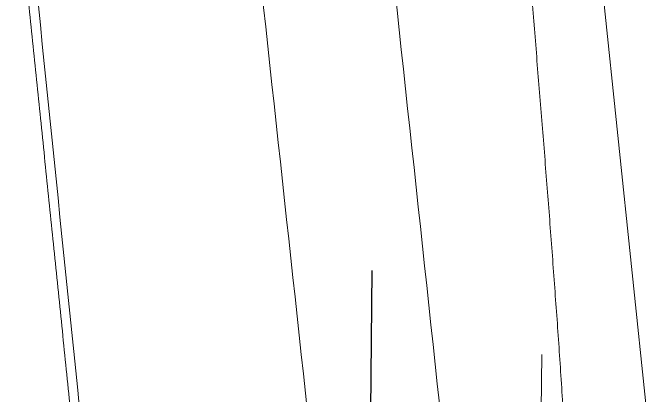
# Model space of a CAD drawing. Extents: x 8168 to 8762, y -18775 to -18355.
# Drawn here: x 8665.9 to 8722.5, y -18529.9 to -18496 of the extents above; entities that cross this region are included whole.
import ezdxf

# ---------------------------------------------------------------- set-up
doc = ezdxf.new("R2010")
doc.units = 0
doc.header["$MEASUREMENT"] = 0
for name, pattern in [('CENTER', [47.5, 22, -8.5, 8.5, -8.5]), ('CENTER2', [28.575, 19.05, -3.175, 3.175, -3.175]), ('HIDDEN2', [4.7625, 3.175, -1.5875])]:
    doc.linetypes.add(name, pattern=pattern)
doc.layers.add('1', color=4, linetype='HIDDEN2')
doc.layers.add('CENTER', color=1, linetype='CENTER2')

msp = doc.modelspace()

# ---------------------------------------------------------------- linework, layer by layer
at = {"layer": '1', "color": 7, "linetype": 'Continuous', "lineweight": 18}
msp.add_line((8722.521, -18536.126), (8713.152, -18446.289), dxfattribs=at)
at = {"layer": '1', "color": 1, "linetype": 'CENTER', "lineweight": 13}
msp.add_line((8712.724, -18526.286), (8711.979, -18592.257), dxfattribs=at)
at = {"layer": '1', "color": 7, "linetype": 'Continuous', "lineweight": 18}
msp.add_open_spline([(8708.299, -18453.865), (8708.635, -18457.608), (8708.968, -18461.352), (8709.63, -18468.843), (8709.959, -18472.59), (8710.61, -18480.086), (8710.932, -18483.836), (8711.57, -18491.34), (8711.885, -18495.093), (8712.349, -18500.729), (8712.503, -18502.608), (8712.806, -18506.368), (8712.956, -18508.249), (8713.252, -18512.012), (8713.398, -18513.895), (8713.684, -18517.664), (8713.824, -18519.55), (8714.029, -18522.382), (8714.096, -18523.326), (8714.228, -18525.216), (8714.293, -18526.162), (8714.42, -18528.055), (8714.482, -18529.002), (8714.602, -18530.898), (8714.66, -18531.847), (8714.771, -18533.748), (8714.824, -18534.7), (8714.896, -18536.13), (8714.919, -18536.608), (8714.963, -18537.564), (8714.983, -18538.043), (8715.02, -18539.002), (8715.037, -18539.482), (8715.057, -18540.205), (8715.063, -18540.447), (8715.073, -18540.93), (8715.077, -18541.172), (8715.082, -18541.658), (8715.083, -18541.901), (8715.082, -18542.268), (8715.081, -18542.39), (8715.077, -18542.635), (8715.075, -18542.758), (8715.067, -18543.005), (8715.063, -18543.128), (8715.054, -18543.315), (8715.05, -18543.377), (8715.042, -18543.502), (8715.038, -18543.565), (8715.027, -18543.69), (8715.021, -18543.753), (8715.01, -18543.848), (8715.006, -18543.88), (8714.997, -18543.944), (8714.992, -18543.976), (8714.982, -18544.04), (8714.976, -18544.072), (8714.962, -18544.136), (8714.954, -18544.169), (8714.94, -18544.217), (8714.935, -18544.233), (8714.924, -18544.265), (8714.917, -18544.281), (8714.906, -18544.304), (8714.902, -18544.312), (8714.893, -18544.326), (8714.888, -18544.333), (8714.877, -18544.347), (8714.872, -18544.353), (8714.863, -18544.36), (8714.859, -18544.362), (8714.853, -18544.366), (8714.85, -18544.368), (8714.847, -18544.369)], degree=3, knots=[0, 0, 0, 0, 0.125, 0.125, 0.25, 0.25, 0.375, 0.375, 0.5, 0.5, 0.5625, 0.5625, 0.625, 0.625, 0.6875, 0.6875, 0.75, 0.75, 0.78125, 0.78125, 0.8125, 0.8125, 0.84375, 0.84375, 0.875, 0.875, 0.90625, 0.90625, 0.921875, 0.921875, 0.9375, 0.9375, 0.953125, 0.953125, 0.960937, 0.960937, 0.96875, 0.96875, 0.976562, 0.976562, 0.980469, 0.980469, 0.984375, 0.984375, 0.988281, 0.988281, 0.990234, 0.990234, 0.992187, 0.992187, 0.994141, 0.994141, 0.995117, 0.995117, 0.996094, 0.996094, 0.99707, 0.99707, 0.998047, 0.998047, 0.998535, 0.998535, 0.999023, 0.999023, 0.999268, 0.999268, 0.999512, 0.999512, 0.999756, 0.999756, 0.999878, 0.999878, 1, 1, 1, 1], dxfattribs=at)
msp.add_open_spline([(8665.854, -18481.415), (8668.664, -18508.8), (8671.475, -18536.185)], degree=2, dxfattribs=at)
at = {"layer": '1', "color": 1, "linetype": 'Continuous', "lineweight": 13}
for points in [[(8666.902, -18483.458), (8668.76, -18501.629), (8670.618, -18519.8), (8672.476, -18537.971)], [(8699.532, -18492.284), (8701.536, -18510.874), (8703.54, -18529.465), (8705.543, -18548.056)], [(8693.835, -18548.524), (8691.855, -18530.293), (8689.876, -18512.062), (8687.896, -18493.831)]]:
    msp.add_open_spline(points, degree=3, dxfattribs=at)
at = {"layer": 'CENTER', "color": 1, "linetype": 'CENTER2'}
msp.add_line((8697.682, -18518.854), (8696.937, -18584.825), dxfattribs=at)

doc.saveas('drawing.dxf')
